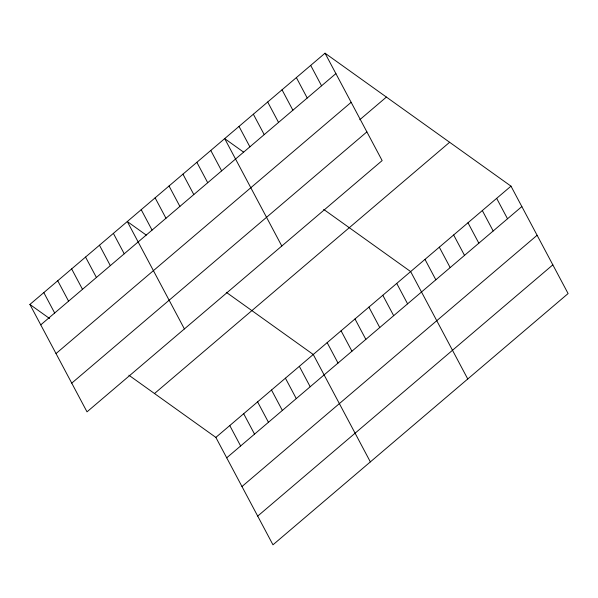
<?xml version="1.0" encoding="UTF-8"?>
<svg xmlns="http://www.w3.org/2000/svg" width="598" height="598" viewBox="0 0 598 598"><rect width="100%" height="100%" fill="white"/><g stroke="black" fill="none" stroke-linecap="round" stroke-linejoin="round"><path stroke-width="0.9" d="M325.035 53.192L382.144 160.593L87.009 411.843L29.9 304.442L325.035 53.192L510.991 186.157L568.1 293.558L272.965 544.808L215.856 437.407L128.899 375.23M40.754 324.856L335.897 73.606M56.018 353.56L351.153 102.318M359.779 119.735L386.405 97.07M71.745 383.139L366.88 131.889M154.493 393.529L449.629 142.279M215.856 437.407L510.991 186.157M226.709 457.821L521.852 206.572M241.973 486.525L537.109 235.276M257.701 516.104L552.836 264.854M243.685 152.198L224.691 138.616L281.8 246.017M323.69 209.405L410.647 271.582L467.756 378.983M146.286 235.111L127.292 221.529L184.401 328.93M226.298 292.317L313.255 354.494L370.356 461.895M29.9 304.442L49.627 318.547M496.661 198.357L507.515 218.778M482.324 210.563L493.178 230.978M467.987 222.77L478.841 243.184M453.65 234.969L464.511 255.383M439.313 247.176L450.174 267.59M424.984 259.375L435.837 279.797M310.698 65.399L321.56 85.813M296.369 77.598L307.223 98.02M396.736 283.422L407.589 303.844M282.032 89.805L292.885 110.219M382.817 295.27L393.678 315.684M267.695 102.004L278.548 122.426M368.906 307.118L379.76 327.532M253.358 114.211L264.219 134.625M354.995 318.958L365.849 339.372M239.028 126.417L249.882 146.831M341.077 330.806L351.93 351.22M327.166 342.647L338.019 363.068M210.78 150.464L221.634 170.879M196.862 162.305L207.723 182.726M299.336 366.335L310.19 386.757M182.951 174.153L193.804 194.567M285.425 378.183L296.279 398.597M169.04 185.993L179.893 206.415M271.507 390.023L282.368 410.445M155.121 197.841L165.975 218.255M257.596 401.871L268.45 422.285M141.21 209.681L152.064 230.103M243.685 413.719L254.539 434.133M229.767 425.559L240.628 445.973M113.381 233.377L124.234 253.791M99.47 245.217L110.324 265.632M85.551 257.065L96.413 277.479M71.64 268.906L82.494 289.327M57.729 280.754L68.583 301.168M43.811 292.594L54.672 313.016"/></g></svg>
